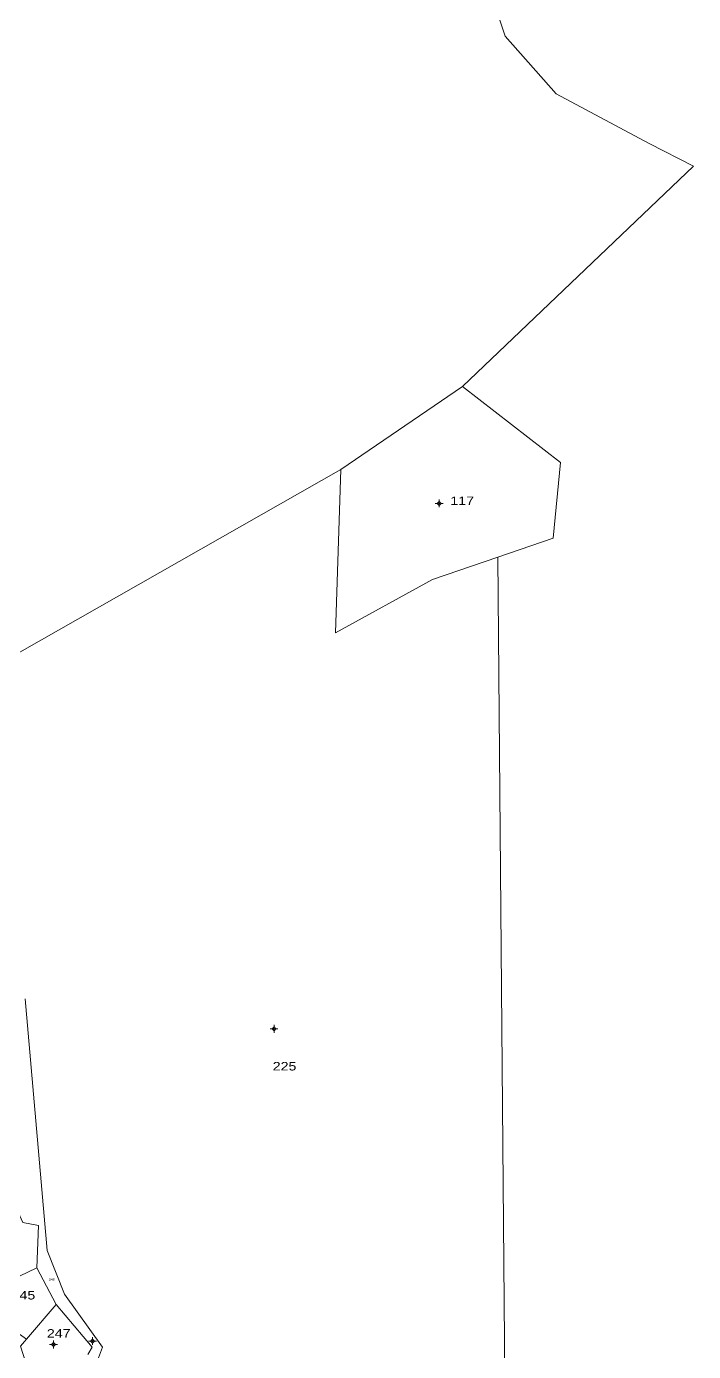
# Model space of a CAD drawing. Header units: metres. Extents: x 550510 to 551644, y 1836484 to 1837530.
# Drawn here: x 551431.7 to 551643.6, y 1836730.6 to 1837151.7 of the extents above; entities that cross this region are included whole.
import ezdxf

# ---------------------------------------------------------------- set-up
doc = ezdxf.new("R2010")
doc.units = ezdxf.units.M
doc.header["$LTSCALE"] = 1.1
doc.layers.add('10', color=7, linetype='Continuous', lineweight=13)
doc.layers.add('11', color=7, linetype='Continuous', lineweight=13)
doc.layers.add('15', color=7, linetype='Continuous')

msp = doc.modelspace()

# ---------------------------------------------------------------- hatches: boundary and pattern name
at = {"layer": '11'}
for points in [[(551562.92, 1837000.114, 1), (551562.62, 1837000.114, 1)], [(551510.458, 1836833.113, 1), (551510.158, 1836833.113, 1)], [(551452.797, 1836733.87, 1), (551452.497, 1836733.87, 1)], [(551440.42, 1836732.781, 1), (551440.12, 1836732.781, 1)]]:
    msp.add_hatch(color=256, dxfattribs=at).paths.add_polyline_path(points)

# ---------------------------------------------------------------- linework, layer by layer
at = {"layer": '10'}
for p, q in [((551531.55, 1837010.9), (551570.23, 1837037.22)), ((551399.94, 1836935.99), (551531.55, 1837010.9)), ((551581.39, 1836983), (551584.5, 1836626.99)), ((551423.93, 1836751.88), (551434.92, 1836757.1)), ((551434.92, 1836757.1), (551441.07, 1836745.53)), ((551417.57, 1836744.46), (551431.71, 1836734.5)), ((551431.71, 1836734.5), (551441.07, 1836745.53))]:
    msp.add_line(p, q, dxfattribs=at)
for points in [[(551570.23, 1837037.22), (551643.61, 1837107.33), (551629.57, 1837114.55), (551600.01, 1837130.32), (551583.78, 1837148.64), (551579.84, 1837160.61)], [(551581.39, 1836983), (551599.02, 1836989.01), (551601.37, 1837013.1), (551570.23, 1837037.22)], [(551531.55, 1837010.9), (551529.83, 1836958.95), (551560.67, 1836975.95), (551581.39, 1836983)], [(551431.29, 1836842.63), (551438.26, 1836762.68), (551443.75, 1836748.72), (551455.81, 1836731.91), (551454.49, 1836728.53), (551460.51, 1836714.26), (551469.97, 1836702.17), (551474.26, 1836700.36), (551492.82, 1836691.82), (551498.53, 1836685.57), (551509.69, 1836678.71), (551510.94, 1836683.72), (551520.97, 1836681.42), (551530.58, 1836676.72), (551542.5, 1836657.25), (551554.12, 1836652.76), (551565.1, 1836641.54), (551568.2, 1836634.61), (551581.53, 1836627.12), (551584.5, 1836626.99)], [(551429.01, 1836774.83), (551430.54, 1836771.51), (551435.51, 1836770.55), (551434.92, 1836757.1)], [(551451.14, 1836729.57), (551452.55, 1836731.9), (551441.07, 1836745.53)], [(551431.71, 1836734.5), (551429.77, 1836732.21), (551433.11, 1836721.68)]]:
    msp.add_lwpolyline(points, dxfattribs=at)
at = {"layer": '11'}
for p, q in [((551562.15, 1837000.11), (551561.52, 1837000.11)), ((551562.77, 1837001.36), (551562.77, 1837000.74)), ((551562.77, 1836999.49), (551562.77, 1836998.86)), ((551564.02, 1837000.11), (551563.4, 1837000.11)), ((551509.68, 1836833.11), (551509.06, 1836833.11)), ((551510.31, 1836834.36), (551510.31, 1836833.74)), ((551510.31, 1836832.49), (551510.31, 1836831.86)), ((551511.56, 1836833.11), (551510.93, 1836833.11)), ((551440.27, 1836734.03), (551440.27, 1836733.41)), ((551452.65, 1836735.12), (551452.65, 1836734.5)), ((551439.65, 1836732.78), (551439.02, 1836732.78)), ((551440.27, 1836732.16), (551440.27, 1836731.53)), ((551441.52, 1836732.78), (551440.9, 1836732.78)), ((551452.02, 1836733.87), (551451.4, 1836733.87)), ((551452.65, 1836733.24), (551452.65, 1836732.62)), ((551453.9, 1836733.87), (551453.27, 1836733.87))]:
    msp.add_line(p, q, dxfattribs=at)
for points in [[(551562.77, 1837000.74), (551562.15, 1837000.11), (551562.77, 1836999.49), (551563.4, 1837000.11)], [(551510.31, 1836833.74), (551509.68, 1836833.11), (551510.31, 1836832.49), (551510.93, 1836833.11)], [(551452.65, 1836734.5), (551452.02, 1836733.87), (551452.65, 1836733.24), (551453.27, 1836733.87)], [(551440.27, 1836733.41), (551439.65, 1836732.78), (551440.27, 1836732.16), (551440.9, 1836732.78)]]:
    msp.add_lwpolyline(points, close=True, dxfattribs=at)
for centre in [(551562.77, 1837000.114), (551510.308, 1836833.113), (551452.647, 1836733.87), (551440.27, 1836732.781)]:
    msp.add_circle(centre, 0.15, dxfattribs=at)

# ---------------------------------------------------------------- texts
at = {"layer": '15', "width": 1.25}
for s, height, p in [('117', 2.7, (551566.34, 1836999.58)), ('225', 2.7, (551509.9, 1836819.87)), ('246', 0.675, (551438.74, 1836753.11)), ('245', 2.7, (551426.92, 1836747.08)), ('247', 2.7, (551438.13, 1836734.95))]:
    msp.add_text(s, height=height, dxfattribs=at).set_placement(p)

doc.saveas('drawing.dxf')
